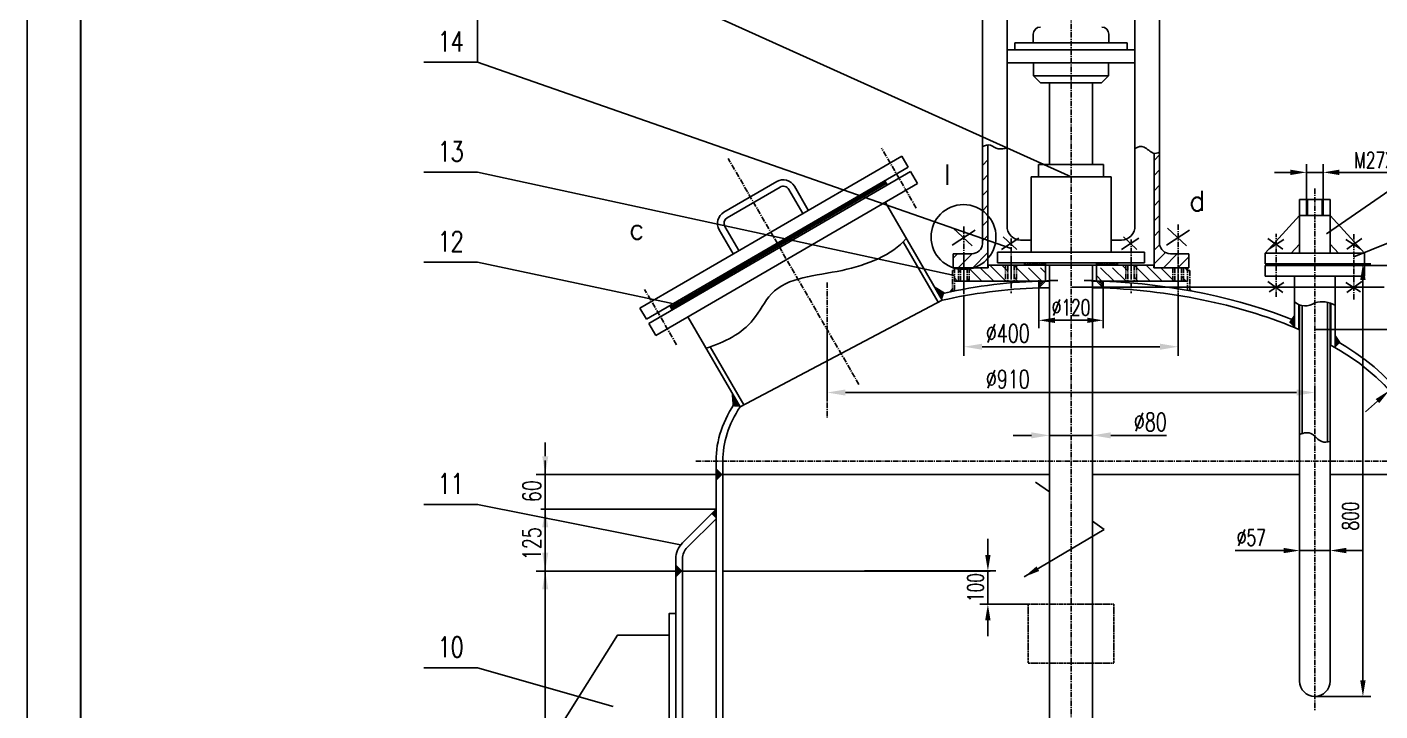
# Model space of a CAD drawing. Extents: x 10804 to 21355, y 4530 to 12940.
# Drawn here: x 10804 to 13328, y 10107 to 11384 of the extents above; entities that cross this region are included whole.
import ezdxf
from ezdxf.enums import TextEntityAlignment as Align

# ---------------------------------------------------------------- set-up
doc = ezdxf.new("R2010")
doc.units = 0
doc.header["$LTSCALE"] = 8
for name, pattern in [('ACAD_ISO02W100', [15, 12, -3]), ('ACAD_ISO10W100', [18, 12, -3, 0, -3]), ('CENTER', [2, 1.25, -0.25, 0.25, -0.25])]:
    doc.linetypes.add(name, pattern=pattern)
for name, color, linetype in [('BZ', 7, 'Continuous'), ('hgjy', 7, 'Continuous'), ('JGHF', 5, 'Continuous'), ('K1', 4, 'Continuous'), ('sb', 1, 'Continuous'), ('sby', 5, 'Continuous'), ('tank', 1, 'Continuous'), ('tankx', 2, 'ACAD_ISO10W100'), ('tanky', 7, 'Continuous'), ('ZXX', 2, 'CENTER'), ('zz', 1, 'Continuous')]:
    doc.layers.add(name, color=color, linetype=linetype)
doc.styles.add('hzfs', font='simplex.shx', dxfattribs={"width": 0.7, "bigfont": 'hzfs.shx'})
doc.styles.get("Standard").update_dxf_attribs({"font": 'txt', "width": 0.7, "bigfont": 'hztxt.shx'})
doc.dimstyles.get("Standard").update_dxf_attribs({"dimtxt": 0.18, "dimasz": 0.18, "dimexe": 0.18, "dimexo": 0.0625, "dimgap": 0.09, "dimtad": 0, "dimtih": 1, "dimtoh": 1, "dimdec": 4, "dimzin": 0, "dimdsep": 46, "dimtxsty": 'Standard', "dimcen": 0.09, "dimadec": 0, "dimazin": 0, "dimtfac": 1, "dimtdec": 4, "dimtofl": 0, "dimtmove": 0, "dimatfit": 3, "dimfxl": 1, "dimtolj": 1, "dimtzin": 0, "dimarcsym": 0})
pattern_1 = [(135, (10857.129, 4466.069), (-11.22532, -11.22532), [])]
pattern_2 = [(45, (4070.079, 13719.8657), (-2.245064, 2.245064), []), (135, (4070.079, 13719.8657), (-2.245064, -2.245064), [])]

# ---------------------------------------------------------------- blocks, each defined once
blk = doc.blocks.new('*D231')
at = {"color": 0, "lineweight": -2}
for p, q in [((12752.5, 12290.1), (14113.1, 12290.1)), ((14098.1, 9081.4), (14098.1, 12260.1)), ((12520, 9051.4), (14113.1, 9051.4))]:
    blk.add_line(p, q, dxfattribs=at)
at = {"color": 0}
for points in [[(14093.1, 12260.1), (14103.1, 12260.1), (14098.1, 12290.1)], [(14093.1, 9081.4), (14103.1, 9081.4), (14098.1, 9051.4)]]:
    blk.add_solid(points, dxfattribs=at)
at = {"layer": 'Defpoints', "color": 0}
for p in [(12751.9, 12290.1), (14098.1, 12290.1), (12519.4, 9051.4)]:
    blk.add_point(p, dxfattribs=at)
at = {"color": 0, "insert": (14075.1, 10670.7), "char_height": 30, "attachment_point": 5, "rotation": 90}
blk.add_mtext('\\A1;~3240', dxfattribs=at)
blk = doc.blocks.new('*D235')
at = {"color": 0, "lineweight": -2}
for p, q in [((13287.6, 10942.3), (13311.6, 10942.3)), ((13296.6, 10912.3), (13296.6, 10164.4)), ((13207.5, 10134.4), (13311.6, 10134.4))]:
    blk.add_line(p, q, dxfattribs=at)
at = {"color": 0}
for points in [[(13291.6, 10912.3), (13301.6, 10912.3), (13296.6, 10942.3)], [(13291.6, 10164.4), (13301.6, 10164.4), (13296.6, 10134.4)]]:
    blk.add_solid(points, dxfattribs=at)
at = {"layer": 'Defpoints', "color": 0}
for p in [(13287, 10942.3), (13206.9, 10134.4), (13296.6, 10134.4)]:
    blk.add_point(p, dxfattribs=at)
at = {"color": 0, "insert": (13273.6, 10471.2), "char_height": 30, "attachment_point": 5, "rotation": 90}
blk.add_mtext('\\A1;800', dxfattribs=at)
blk = doc.blocks.new('*D239')
at = {"color": 0, "lineweight": -2}
for p, q in [((13148.4, 10406.8), (13058.4, 10406.8)), ((13178.4, 10411.4), (13178.4, 10391.8)), ((13235.4, 10406.8), (13178.4, 10406.8)), ((13235.4, 10418), (13235.4, 10391.8)), ((13265.4, 10406.8), (13295.4, 10406.8))]:
    blk.add_line(p, q, dxfattribs=at)
at = {"color": 0}
for points in [[(13148.4, 10411.8), (13148.4, 10401.8), (13178.4, 10406.8)], [(13265.4, 10411.8), (13265.4, 10401.8), (13235.4, 10406.8)]]:
    blk.add_solid(points, dxfattribs=at)
at = {"layer": 'Defpoints', "color": 0}
for p in [(13178.4, 10412.1), (13178.4, 10406.8), (13235.4, 10418.6)]:
    blk.add_point(p, dxfattribs=at)
at = {"color": 0, "insert": (13088.4, 10430.8), "char_height": 30, "attachment_point": 5}
blk.add_mtext('\\A1;%%c57', dxfattribs=at)
blk = doc.blocks.new('*D248')
at = {"color": 0, "lineweight": -2}
for p, q in [((12596.7, 10398.6), (12596.7, 10428.6)), ((12366.4, 10368.6), (12611.7, 10368.6)), ((12596.7, 10368.6), (12596.7, 10306.6)), ((12671.3, 10306.6), (12581.7, 10306.6)), ((12596.7, 10276.6), (12596.7, 10246.6))]:
    blk.add_line(p, q, dxfattribs=at)
at = {"color": 0}
for points in [[(12591.7, 10398.6), (12601.7, 10398.6), (12596.7, 10368.6)], [(12591.7, 10276.6), (12601.7, 10276.6), (12596.7, 10306.6)]]:
    blk.add_solid(points, dxfattribs=at)
at = {"layer": 'Defpoints', "color": 0}
for p in [(12365.7, 10368.6), (12596.7, 10306.6), (12671.9, 10306.6)]:
    blk.add_point(p, dxfattribs=at)
at = {"color": 0, "insert": (12573.7, 10337.6), "char_height": 30, "attachment_point": 5, "rotation": 90}
blk.add_mtext('\\A1;100', dxfattribs=at)
blk = doc.blocks.new('*D251')
at = {"color": 0, "lineweight": -2}
for p, q in [((12791.9, 10633.3), (12791.9, 10604.9)), ((12677.9, 10621.9), (12643.9, 10621.9)), ((12711.9, 10625.3), (12711.9, 10604.9)), ((12711.9, 10621.9), (12791.9, 10621.9)), ((12825.9, 10621.9), (12930.1, 10621.9))]:
    blk.add_line(p, q, dxfattribs=at)
at = {"color": 0}
for points in [[(12677.9, 10627.6), (12677.9, 10616.3), (12711.9, 10621.9)], [(12825.9, 10627.6), (12825.9, 10616.3), (12791.9, 10621.9)]]:
    blk.add_solid(points, dxfattribs=at)
at = {"layer": 'Defpoints', "color": 0}
for p in [(12791.9, 10634), (12711.9, 10626), (12791.9, 10621.9)]:
    blk.add_point(p, dxfattribs=at)
at = {"color": 0, "insert": (12899.8, 10646.9), "char_height": 34, "attachment_point": 5}
blk.add_mtext('\\A1;%%C80', dxfattribs=at)
blk = doc.blocks.new('*D253')
at = {"color": 0, "lineweight": -2}
for p, q in [((13300, 10939.3), (13406.9, 10939.3)), ((13391.9, 10909.3), (13391.9, 10849.7)), ((13207.5, 10819.7), (13406.9, 10819.7))]:
    blk.add_line(p, q, dxfattribs=at)
at = {"color": 0}
for points in [[(13386.9, 10909.3), (13396.9, 10909.3), (13391.9, 10939.3)], [(13386.9, 10849.7), (13396.9, 10849.7), (13391.9, 10819.7)]]:
    blk.add_solid(points, dxfattribs=at)
at = {"layer": 'Defpoints', "color": 0}
for p in [(13299.4, 10939.3), (13206.9, 10819.7), (13391.9, 10819.7)]:
    blk.add_point(p, dxfattribs=at)
at = {"color": 0, "insert": (13368.9, 10879.5), "char_height": 30, "attachment_point": 5, "rotation": 90}
blk.add_mtext('\\A1;120', dxfattribs=at)
blk = doc.blocks.new('*D254')
at = {"color": 0, "lineweight": -2}
for p, q in [((13377.3, 10733.8), (13427.2, 10778.4)), ((13345.6, 10706.3), (13336, 10717)), ((13354.5, 10714.2), (13344.9, 10725)), ((13346, 10705.8), (13354.9, 10713.8)), ((13323.6, 10685.9), (13301.2, 10665.9))]:
    blk.add_line(p, q, dxfattribs=at)
at = {"color": 0}
for points in [[(13373.9, 10737.5), (13380.6, 10730), (13354.9, 10713.8)], [(13320.3, 10689.6), (13327, 10682.1), (13346, 10705.8)]]:
    blk.add_solid(points, dxfattribs=at)
at = {"layer": 'Defpoints', "color": 0}
for p in [(13346, 10705.8), (13354.9, 10713.8), (13354.9, 10713.8)]:
    blk.add_point(p, dxfattribs=at)
at = {"color": 0, "insert": (13398.1, 10783.2), "char_height": 30, "attachment_point": 5, "rotation": 41.7794}
blk.add_mtext('\\A1;12', dxfattribs=at)
blk = doc.blocks.new('*D255')
at = {"color": 0, "lineweight": -2}
for p, q in [((13161.3, 11113.1), (13131.3, 11113.1)), ((13191.3, 11062.9), (13191.3, 11128.1)), ((13191.3, 11113.1), (13222.5, 11113.1)), ((13222.5, 11062.9), (13222.5, 11128.1)), ((13252.5, 11113.1), (13372, 11113.1))]:
    blk.add_line(p, q, dxfattribs=at)
at = {"color": 0}
for points in [[(13161.3, 11118.1), (13161.3, 11108.1), (13191.3, 11113.1)], [(13252.5, 11118.1), (13252.5, 11108.1), (13222.5, 11113.1)]]:
    blk.add_solid(points, dxfattribs=at)
at = {"layer": 'Defpoints', "color": 0}
for p in [(13222.5, 11113.1), (13191.3, 11062.3), (13222.5, 11062.3)]:
    blk.add_point(p, dxfattribs=at)
at = {"color": 0, "insert": (13327.3, 11136.1), "char_height": 30, "attachment_point": 5}
blk.add_mtext('\\A1;M27X2', dxfattribs=at)
blk = doc.blocks.new('*D264')
at = {"color": 0, "lineweight": -2}
for p, q in [((12691.7, 10896.9), (12691.7, 10821.8)), ((12812.1, 10896.9), (12812.1, 10821.8)), ((12721.7, 10836.8), (12782.1, 10836.8))]:
    blk.add_line(p, q, dxfattribs=at)
at = {"color": 0}
for points in [[(12721.7, 10841.8), (12721.7, 10831.8), (12691.7, 10836.8)], [(12782.1, 10841.8), (12782.1, 10831.8), (12812.1, 10836.8)]]:
    blk.add_solid(points, dxfattribs=at)
at = {"layer": 'Defpoints', "color": 0}
for p in [(12691.7, 10897.6), (12812.1, 10897.6), (12812.1, 10836.8)]:
    blk.add_point(p, dxfattribs=at)
at = {"color": 0, "insert": (12751.9, 10860.8), "char_height": 30, "attachment_point": 5}
blk.add_mtext('\\A1;%%C120', dxfattribs=at)

msp = doc.modelspace()

# ---------------------------------------------------------------- hatches: boundary and pattern name
h = msp.add_hatch()
h.set_pattern_fill('ANSI31', color=256, scale=5, angle=90, style=0)
h.set_pattern_definition(pattern_1)
h.paths.add_polyline_path([(12534.4044, 10910.06812), (12541.9044, 10910.06812), (12541.9044, 10932.45741, -0.0317187376), (12534.4044, 10934.12157)])
h.paths.add_polyline_path([(12541.9044, 10910.06812), (12545.9044, 10910.06812), (12545.9044, 10931.96826, -0.0166258962), (12541.9044, 10932.45741)])
h.paths.add_polyline_path([(12561.9044, 10910.06812), (12629.9044, 10910.06812), (12629.9044, 10940.06812), (12597.4044, 10940.06812), (12597.4044, 10935.06812), (12571.09096, 10935.06812, -0.0392169568), (12561.9044, 10932.67378)])
h.paths.add_polyline_path([(12557.9044, 10910.06812), (12561.9044, 10910.06812), (12561.9044, 10932.67378, -0.0166737074), (12557.9044, 10932.09693)])
h.paths.add_polyline_path([(12633.9044, 10940.06812), (12629.9044, 10940.06812), (12629.9044, 10910.06812), (12633.9044, 10910.06812)])
h.paths.add_polyline_path([(12645.9044, 10910.06812), (12649.9044, 10910.06812), (12649.9044, 10940.06812), (12645.9044, 10940.06812)])
h = msp.add_hatch()
h.set_pattern_fill('ANSI37', color=256, style=0)
h.set_pattern_definition(pattern_2)
h.paths.add_polyline_path([(12704.4044, 10940.06812), (12704.4044, 10944.06812), (12665.34962, 10944.06812), (12665.34962, 10940.06812)])
h = msp.add_hatch()
h.set_pattern_fill('ANSI37', color=256, style=0)
h.set_pattern_definition(pattern_2)
h.paths.add_polyline_path([(12838.45918, 10940.06812), (12838.45918, 10944.06812), (12799.4044, 10944.06812), (12799.4044, 10940.06812)])
h = msp.add_hatch()
h.set_pattern_fill('ANSI31', color=256, scale=5, angle=90, style=0)
h.set_pattern_definition(pattern_1)
h.paths.add_polyline_path([(12969.4044, 10910.06812), (12961.9044, 10910.06812), (12961.9044, 10932.45741, 0.0317187376), (12969.4044, 10934.12157)])
h.paths.add_polyline_path([(12961.9044, 10910.06812), (12957.9044, 10910.06812), (12957.9044, 10931.96826, 0.0166258962), (12961.9044, 10932.45741)])
h.paths.add_polyline_path([(12941.9044, 10910.06812), (12873.9044, 10910.06812), (12873.9044, 10940.06812), (12906.4044, 10940.06812), (12906.4044, 10935.06812), (12932.71783, 10935.06812, 0.0392169568), (12941.9044, 10932.67378)])
h.paths.add_polyline_path([(12945.9044, 10910.06812), (12941.9044, 10910.06812), (12941.9044, 10932.67378, 0.0166737074), (12945.9044, 10932.09693)])
h.paths.add_polyline_path([(12869.9044, 10940.06812), (12873.9044, 10940.06812), (12873.9044, 10910.06812), (12869.9044, 10910.06812)])
h.paths.add_polyline_path([(12857.9044, 10910.06812), (12853.9044, 10910.06812), (12853.9044, 10940.06812), (12857.9044, 10940.06812)])
h = msp.add_hatch()
h.set_pattern_fill('ANSI37', color=256, style=0)
h.set_pattern_definition([(45, (9202.374, 4282.831), (-2.245064, 2.245064), []), (135, (9202.374, 4282.831), (-2.245064, -2.245064), [])])
edge = h.paths.add_edge_path()
edge.add_line((12691.7272, 10910.07293), (12691.7272, 10897.57232))
edge.add_line((12691.7272, 10897.57232), (12704.8588, 10910.61608))
edge.add_ellipse((12751.9044, 10573.96812), major_axis=(-662.5, 0), ratio=0.5094339623, start_angle=274.07212776, end_angle=275.21156006)
h = msp.add_hatch()
h.set_pattern_fill('ANSI37', color=256, style=0)
h.set_pattern_definition([(135, (16301.435, 4282.831), (2.245064, 2.245064), []), (45, (16301.435, 4282.831), (2.245064, -2.245064), [])])
edge = h.paths.add_edge_path()
edge.add_ellipse((12751.9044, 10573.96812), major_axis=(662.5, 0), ratio=0.5094339623, start_angle=84.78843994, end_angle=85.92787224, ccw=False)
edge.add_line((12812.0816, 10910.07293), (12812.0816, 10897.57232))
edge.add_line((12812.0816, 10897.57232), (12798.94999, 10910.61608))

# ---------------------------------------------------------------- linework, layer by layer
for p, q in [((10803.65667, 12939.78724), (10803.65667, 4529.78724)), ((12531.86698, 11008.91742), (12567.5796, 10975.72744)), ((12931.86698, 11008.91742), (12967.5796, 10975.72744)), ((12530.08135, 10977.15498), (12572.9365, 11005.34858)), ((12622.2254, 10968.75066), (12654.61054, 10990.05623)), ((12625.53861, 10992.5158), (12650.68085, 10969.14954)), ((12846.2254, 10968.75066), (12878.61054, 10990.05623)), ((12849.53861, 10992.5158), (12874.68085, 10969.14954)), ((12930.08135, 10977.15498), (12972.9365, 11005.34858)), ((13119.4223, 10989.51698), (13147.38499, 10969.404)), ((13121.65931, 10970.5214), (13149.06276, 10987.8409)), ((13292.14948, 10970.5214), (13264.74603, 10987.8409)), ((13294.3865, 10989.51698), (13266.42381, 10969.404)), ((12674.96501, 10910.06812), (12645.9044, 10939.12873)), ((12697.41565, 10910.06812), (12672.41565, 10935.06812)), ((12704.4044, 10925.53001), (12694.86629, 10935.06812)), ((12832.11949, 10910.06812), (12807.11949, 10935.06812)), ((12854.57013, 10910.06812), (12829.57013, 10935.06812)), ((12857.9044, 10929.18449), (12847.02077, 10940.06812)), ((12652.51437, 10910.06812), (12645.9044, 10916.67809)), ((12691.7272, 10910.07293), (12691.7272, 10911.46812)), ((12809.66885, 10910.06812), (12799.4044, 10920.33257)), ((13119.4223, 10909.06513), (13147.38499, 10888.95216)), ((13121.65931, 10890.06955), (13149.06276, 10907.38905)), ((13292.14948, 10890.06955), (13264.74603, 10907.38905)), ((13294.3865, 10909.06513), (13266.42381, 10888.95216)), ((12685.6624, 10534.7161), (12711.9044, 10516.6285)), ((12791.9044, 10461.48756), (12813.86156, 10446.35333)), ((12813.86156, 10446.35333), (12664.24115, 10357.48438))]:
    msp.add_line(p, q)
at = {"color": 1, "linetype": 'Continuous'}
for p, q in [((12586.52075, 10979.81778), (12586.52075, 11712.06812)), ((12917.28805, 10979.81778), (12917.28805, 11712.06812)), ((12632.73482, 11013.21761), (12632.73482, 11642.46345)), ((12871.07398, 11013.21761), (12871.07398, 11642.46345)), ((12596.91931, 10935.06812), (12596.91931, 11164.27834)), ((12435.83313, 11143.48792), (11947.33878, 10859.58717)), ((12447.84974, 11122.71286), (12435.83313, 11143.48792)), ((12906.88948, 10935.06812), (12906.88948, 11148.75422)), ((12447.84974, 11122.71286), (11959.3554, 10838.8121)), ((12452.35597, 11114.92221), (11963.86163, 10831.02145)), ((12465.37398, 11092.41588), (12452.35597, 11114.92221)), ((12691.30937, 11127.7336), (12812.49943, 11127.7336)), ((12465.37398, 11092.41588), (11976.87963, 10808.51513)), ((12405.65061, 11094.71792), (12004.55868, 10861.61327)), ((12407.15269, 11092.12104), (12006.06076, 10859.01639)), ((12202.77221, 11095.94166), (12104.20875, 11038.65903)), ((12208.80194, 11085.56658), (12110.23848, 11028.28395)), ((12261.61789, 11042.23836), (12235.6067, 11087.2081)), ((12408.65477, 11089.52415), (12404.14854, 11097.3148)), ((12677.2895, 11104.7336), (12826.51929, 11104.7336)), ((12251.24279, 11036.20861), (12225.21919, 11081.1998)), ((12511.23588, 10874.14358), (12405.6495, 11056.68781)), ((12131.92912, 10966.86648), (12105.88071, 11011.90058)), ((12121.55402, 10960.83673), (12095.4932, 11005.89228)), ((12504.15554, 10870.40661), (12438.70377, 10983.56364)), ((12614.9044, 10964.06812), (12888.9044, 10964.06812)), ((11959.3554, 10838.8121), (11947.33878, 10859.58717)), ((12007.56284, 10856.41951), (12003.05661, 10864.21016)), ((12134.20764, 10675.14954), (12511.23588, 10874.14358)), ((12134.20764, 10675.14954), (12036.89286, 10843.39332)), ((11976.87963, 10808.51513), (11963.86163, 10831.02145)), ((12141.28798, 10678.88652), (12078.6567, 10787.16734))]:
    msp.add_line(p, q, dxfattribs=at)
at = {"color": 1}
for p, q in [((12681.48175, 11354.9475), (12681.48175, 11371.29053)), ((12822.32705, 11354.9475), (12822.32705, 11371.29053)), ((12632.73482, 11341.7475), (12871.07398, 11341.7475)), ((12646.90345, 11354.9475), (12856.90535, 11354.9475)), ((12646.90345, 11354.9475), (12646.90345, 11341.7475)), ((12856.90535, 11354.9475), (12856.90535, 11341.7475)), ((12632.73482, 11317.7475), (12871.07398, 11317.7475)), ((12681.90379, 11317.7475), (12681.90379, 11293.58137)), ((12821.90501, 11317.7475), (12821.90501, 11293.58137)), ((12681.90379, 11293.58137), (12821.90501, 11293.58137)), ((12681.90379, 11293.58137), (12695.10379, 11280.38137)), ((12821.90501, 11293.58137), (12808.70501, 11280.38137)), ((12695.10379, 11280.38137), (12808.70501, 11280.38137)), ((12657.69148, 10986.74615), (12677.2895, 10986.74615)), ((12826.51929, 10986.74615), (12846.11732, 10986.74615)), ((12531.9044, 10961.06812), (12566.55987, 10961.06812)), ((12971.9044, 10961.06812), (12937.24893, 10961.06812)), ((12531.9044, 10935.06812), (12597.4044, 10935.06812)), ((12597.4044, 10935.06812), (12534.4044, 10935.06812)), ((12751.9044, 10940.06812), (12597.4044, 10940.06812)), ((12614.9044, 10944.06812), (12888.9044, 10944.06812)), ((12665.34962, 10944.06812), (12665.34962, 10940.06812)), ((12751.9044, 10940.06812), (12906.4044, 10940.06812)), ((12838.45918, 10944.06812), (12838.45918, 10940.06812)), ((12906.4044, 10935.06812), (12971.9044, 10935.06812)), ((12906.4044, 10935.06812), (12969.4044, 10935.06812)), ((12530.4044, 10929.7663), (12534.4044, 10929.7663)), ((12711.9044, 10910.06812), (12534.4044, 10910.06812)), ((12691.7272, 10897.57232), (12704.8588, 10910.61608)), ((12691.7272, 10910.07293), (12691.7272, 10897.57232)), ((12791.9044, 10910.06812), (12969.4044, 10910.06812)), ((12812.0816, 10897.57232), (12798.94999, 10910.61608)), ((12812.0816, 10910.07293), (12812.0816, 10897.57232)), ((12973.4044, 10929.7663), (12969.4044, 10929.7663)), ((12691.7272, 10897.57232), (12711.9044, 10897.57232)), ((12791.9044, 10897.57232), (12812.0816, 10897.57232)), ((12014.4044, 10368.55001), (12089.4044, 10368.55001))]:
    msp.add_line(p, q, dxfattribs=at)
at = {"color": 7, "linetype": 'CENTER'}
for p, q in [((12356.13262, 10716.88382), (12112.13606, 11138.72009)), ((12463.0591, 11046.48701), (12398.50137, 11158.0984)), ((12541.9044, 10935.06812), (12541.9044, 10910.06812)), ((12551.9044, 10956.25584), (12551.9044, 10888.57523)), ((12561.9044, 10935.06812), (12561.9044, 10910.06812)), ((12629.9044, 10940.06812), (12629.9044, 10910.06812)), ((12639.9044, 10954.85584), (12639.9044, 10887.17523)), ((12649.9044, 10940.06812), (12649.9044, 10910.06812)), ((12853.9044, 10940.06812), (12853.9044, 10910.06812)), ((12863.9044, 10954.85584), (12863.9044, 10887.17523)), ((12873.9044, 10940.06812), (12873.9044, 10910.06812)), ((12941.9044, 10935.06812), (12941.9044, 10910.06812)), ((12951.9044, 10956.25584), (12951.9044, 10888.57523)), ((12961.9044, 10935.06812), (12961.9044, 10910.06812)), ((12015.76677, 10791.21563), (11956.04152, 10894.4723))]:
    msp.add_line(p, q, dxfattribs=at)
at = {"color": 0}
for p, q in [((12586.52075, 11126.15178), (12596.91931, 11136.55034)), ((12906.88948, 11135.39353), (12917.28805, 11145.7921)), ((12906.88948, 11107.10926), (12917.28805, 11117.50782)), ((12586.52075, 11097.8675), (12596.91931, 11108.26607)), ((12906.88948, 11078.82499), (12917.28805, 11089.22355)), ((12586.52075, 11069.58323), (12596.91931, 11079.9818)), ((12906.88948, 11050.54072), (12917.28805, 11060.93928)), ((12586.52075, 11041.29896), (12596.91931, 11051.69753)), ((12586.52075, 11013.01469), (12596.91931, 11023.41326)), ((12906.88948, 11022.25644), (12917.28805, 11032.65501)), ((12586.84391, 10985.05358), (12596.91931, 10995.12898)), ((12906.88948, 10993.97217), (12917.28805, 11004.37074)), ((12531.9044, 10952.75611), (12540.24104, 10961.09275)), ((12541.52752, 10935.06812), (12567.55215, 10961.09275)), ((12568.83864, 10935.06812), (12596.91931, 10963.1488)), ((12906.4902, 10941.84022), (12927.99024, 10963.34027)), ((12906.88948, 10967.63556), (12917.45543, 10978.20151)), ((12924.20394, 10935.06812), (12950.20394, 10961.06812)), ((12951.51505, 10935.06812), (12971.9044, 10955.45747))]:
    msp.add_line(p, q, dxfattribs=at)
at = {"color": 1, "linetype": 'CENTER'}
for p, q in [((12534.4044, 10935.06812), (12534.4044, 10891.62525)), ((12545.9044, 10935.06812), (12545.9044, 10910.06812)), ((12557.9044, 10935.06812), (12557.9044, 10910.06812)), ((12597.4044, 10940.06812), (12597.4044, 10935.06812)), ((12633.9044, 10940.06812), (12633.9044, 10910.06812)), ((12645.9044, 10940.06812), (12645.9044, 10910.06812)), ((12711.9044, 10936.46812), (12711.9044, 10911.46812)), ((12791.9044, 10936.46812), (12791.9044, 10911.46812)), ((12857.9044, 10940.06812), (12857.9044, 10910.06812)), ((12869.9044, 10940.06812), (12869.9044, 10910.06812)), ((12906.4044, 10940.06812), (12906.4044, 10935.06812)), ((12945.9044, 10935.06812), (12945.9044, 10910.06812)), ((12957.9044, 10935.06812), (12957.9044, 10910.06812)), ((12969.4044, 10935.06812), (12969.4044, 10892.76146)), ((12530.4044, 10929.7663), (12530.4044, 10890.80052)), ((12973.4044, 10929.7663), (12973.4044, 10892.04589))]:
    msp.add_line(p, q, dxfattribs=at)
at = {"color": 0, "linetype": 'ByBlock'}
for p, q in [((12551.9044, 10882.57604), (12551.9044, 10770.45689)), ((12753.85894, 10898.7503), (13336.20552, 10898.7503)), ((12951.9044, 10882.57604), (12951.9044, 10770.45689)), ((12296.9044, 10818.65621), (12296.9044, 10684.93378)), ((12585.9044, 10787.45689), (12917.9044, 10787.45689)), ((13206.9044, 10710.81134), (13206.9044, 10684.93378)), ((12330.9044, 10701.93378), (13172.9044, 10701.93378)), ((11770.67135, 10582.96812), (11770.67135, 10608.31194)), ((11770.67135, 9515.46812), (11770.67135, 10575.12929)), ((12101.2794, 10548.96812), (11753.67135, 10548.96812)), ((11770.67135, 10533.96812), (11770.67135, 10475.12929)), ((12088.7794, 10483.96812), (11762.51019, 10483.96812)), ((12026.9044, 10368.55001), (11753.67135, 10368.55001)), ((12101.9044, 10368.55001), (12600.72243, 10368.55001))]:
    msp.add_line(p, q, dxfattribs=at)
msp.add_circle((12551.25771, 10992.34334), 60.61195)
at = {"color": 1}
for centre, radius, start, end in [((12694.68175, 11371.29053), 13.2, 90, 180), ((12809.12705, 11371.29053), 13.2, 0, 90), ((12657.69148, 11011.74615), 25, 176.62570852, 270), ((12846.11732, 11011.74615), 25, 270, 3.37429148), ((12566.55987, 10981.06812), 20, 270, 356.41570422), ((12937.24893, 10981.06812), 20, 183.58429578, 270)]:
    msp.add_arc(centre, radius, start, end, dxfattribs=at)
at = {"color": 1, "linetype": 'Continuous'}
for centre, radius, start, end in [((12214.83168, 11075.1915), 24, 30.045746, 120.16408816), ((12214.83168, 11075.1915), 12, 30.045746, 120.16408816), ((12116.26822, 11017.90887), 24, 120.16408816, 210.045746), ((12116.26822, 11017.90887), 12, 120.16408816, 210.045746)]:
    msp.add_arc(centre, radius, start, end, dxfattribs=at)
for points, knots in [([(12586.52075, 11161.33601), (12591.76279, 11163.77427), (12601.92426, 11166.4751), (12615.2937, 11154.25917), (12627.22856, 11157.7147), (12632.73482, 11158.78895)], [10.1958407306, 10.1958407306, 10.1958407306, 10.1958407306, 26.3877121971, 42.2807234868, 57.8414191026, 57.8414191026, 57.8414191026, 57.8414191026]), ([(12871.07398, 11157.36096), (12876.91233, 11161.19482), (12888.46635, 11164.32617), (12903.31493, 11146.39451), (12913.23733, 11148.94323), (12917.28805, 11150.92689)], [24.3523393076, 24.3523393076, 24.3523393076, 24.3523393076, 44.7447527197, 65.0824575419, 78.5383384368, 78.5383384368, 78.5383384368, 78.5383384368]), ([(13178.4044, 10623.30347), (13186.92574, 10627.08706), (13201.87101, 10629.43256), (13216.18841, 10608.06684), (13229.76607, 10608.9655), (13235.4044, 10610.40576)], [23.5197948234, 23.5197948234, 23.5197948234, 23.5197948234, 49.6459280417, 72.4254076227, 87.3437085277, 87.3437085277, 87.3437085277, 87.3437085277])]:
    msp.add_open_spline(points, degree=3, knots=knots)
at = {"color": 7, "linetype": 'Continuous'}
msp.add_open_spline([(12070.95847, 10784.4986), (12105.44174, 10796.10933), (12155.03504, 10819.49576), (12201.49036, 10917.82865), (12320.98717, 10920.12103), (12417.89029, 10958.35991), (12444.3541, 10989.77291)], degree=3, knots=[39.7116618349, 39.7116618349, 39.7116618349, 39.7116618349, 144.0468995645, 202.8488991651, 342.0399793067, 469.738756422, 469.738756422, 469.738756422, 469.738756422], dxfattribs=at)
at = {"color": 7}
for points in [[(12534.4044, 10929.7663), (12530.4044, 10929.7663), (12534.4044, 10932.95988)], [(12969.4044, 10929.7663), (12973.4044, 10929.7663), (12969.4044, 10932.95988)], [(12530.4044, 10897.22382), (12530.4044, 10892.04589), (12525.06494, 10890.91293)], [(12973.4044, 10897.22382), (12973.4044, 10892.04589), (12978.74386, 10890.91293)]]:
    msp.add_solid(points, dxfattribs=at)
at = {"color": 0, "linetype": 'ByBlock'}
for points in [[(12585.9044, 10793.12355), (12585.9044, 10781.79022), (12551.9044, 10787.45689)], [(12917.9044, 10793.12355), (12917.9044, 10781.79022), (12951.9044, 10787.45689)], [(12330.9044, 10707.60045), (12330.9044, 10696.26711), (12296.9044, 10701.93378)], [(13172.9044, 10707.60045), (13172.9044, 10696.26711), (13206.9044, 10701.93378)], [(11765.00469, 10582.96812), (11776.33802, 10582.96812), (11770.67135, 10548.96812)], [(11765.00469, 10449.96812), (11776.33802, 10449.96812), (11770.67135, 10483.96812)], [(11765.00469, 10402.55001), (11776.33802, 10402.55001), (11770.67135, 10368.55001)], [(12687.44678, 10377.14396), (12692.5685, 10368.55513), (12664.24115, 10357.48438)], [(11765.00469, 10334.55001), (11776.33802, 10334.55001), (11770.67135, 10368.55001)]]:
    msp.add_solid(points, dxfattribs=at)
at = {"layer": 'BZ'}
for points in [[(12751.9044, 11104.7336), (11644.29631, 11605.05838), (11544.29631, 11605.05838)], [(13228.76081, 10998.38796), (14116.16667, 11611.30772), (14216.16667, 11611.30772)], [(11644.29631, 11318.88984), (11644.29631, 11398.88984), (11544.29631, 11398.88984)], [(12639.9044, 10971.10562), (11644.29631, 11318.88984), (11544.29631, 11318.88984)], [(13279.4044, 10955.42045), (14116.16667, 11293.66563), (14216.16667, 11293.66563)], [(12534.4044, 10920.65496), (11644.29631, 11113.43306), (11544.29631, 11113.43306)], [(12022.34134, 10865.0084), (11644.29631, 10945.31589), (11544.29631, 10945.31589)], [(12023.28539, 10417.36428), (11644.29631, 10492.98851), (11544.29631, 10492.98851)], [(11897.48816, 10115.49668), (11644.29631, 10187.94153), (11544.29631, 10187.94153)]]:
    msp.add_lwpolyline(points, dxfattribs=at)
at = {"layer": 'Defpoints', "color": 0, "linetype": 'ByBlock'}
for p in [(12597.4044, 10940.06812), (12906.4044, 10940.06812), (12530.4044, 10929.7663), (12530.4044, 10915.97718), (12534.4044, 10920.90712), (12711.9044, 10925.59375), (12791.9044, 10925.59375), (12969.4044, 10923.37209), (12530.4044, 10892.04589), (12551.9044, 10881.80104), (12753.23394, 10896.7503), (12951.9044, 10881.80104), (12296.9044, 10819.28121), (12951.9044, 10787.45689), (13206.9044, 10711.43634), (13206.9044, 10701.93378), (12101.9044, 10548.96812), (11779.51019, 10483.96812), (12080.56556, 10475.12929), (11770.67135, 10358.28308), (12026.9044, 10368.55001), (12671.9044, 10306.6493)]:
    msp.add_point(p, dxfattribs=at)
at = {"layer": 'hgjy', "color": 4}
for centre, radius, start, end in [((13189.21587, 10895.19925), 31.3788, 229.66170928, 304.31271571), ((13220.97088, 10825.37038), 46.10885, 58.73040653, 107.7624454)]:
    msp.add_arc(centre, radius, start, end, dxfattribs=at)
at = {"layer": 'JGHF'}
for points in [[(12511.0374, 10874.48672), (12494.17681, 10902.43598), (12516.08936, 10889.04687)], [(13168.9044, 10823.27265), (13168.9044, 10848.27265), (13158.9044, 10833.27265)], [(13244.9044, 10785.77641), (13244.9044, 10810.77641), (13254.9044, 10795.77641)], [(12134.20764, 10675.14954), (12118.23396, 10702.00851), (12120.15294, 10676.0192)]]:
    msp.add_solid(points, dxfattribs=at)
at = {"layer": 'K1', "const_width": 4}
msp.add_lwpolyline([(10903.65667, 4629.78724), (10903.65667, 12689.78724), (16643.65667, 12689.78724), (16643.65667, 4629.78724)], close=True, dxfattribs=at)
at = {"layer": 'sb'}
for p, q in [((12089.4044, 10483.96812), (12026.85236, 10421.41608)), ((12089.4044, 10466.29312), (12035.69119, 10412.57992)), ((12014.4044, 9490.46812), (12014.4044, 10391.36405)), ((12026.9044, 9490.46812), (12026.9044, 10391.36671))]:
    msp.add_line(p, q, dxfattribs=at)
for centre, radius in [((12056.9044, 10391.36405), 42.5), ((12056.9044, 10391.36671), 30)]:
    msp.add_arc(centre, radius, 135, 180, dxfattribs=at)
at = {"layer": 'sby'}
msp.add_solid([(12089.4044, 10466.29312), (12089.4044, 10483.96812), (12080.56556, 10475.12929)], dxfattribs=at)
at = {"layer": 'tank'}
for p, q in [((13178.4044, 11062.2812), (13178.4044, 10962.2812)), ((13178.4044, 11062.2812), (13235.4044, 11062.2812)), ((13193.4044, 11062.2812), (13193.4044, 11032.2812)), ((13220.4044, 11062.2812), (13220.4044, 11032.2812)), ((13235.4044, 11062.2812), (13235.4044, 10962.2812)), ((13178.4044, 11032.2812), (13114.4044, 10962.2812)), ((13178.4044, 11032.2812), (13235.4044, 11032.2812)), ((13235.4044, 11032.2812), (13299.4044, 10962.2812)), ((13114.4044, 10942.2812), (13114.4044, 10962.2812)), ((13114.4044, 10962.2812), (13299.4044, 10962.2812)), ((13178.4044, 10978.7756), (13162.79771, 10962.2812)), ((13235.4044, 10978.7756), (13251.01109, 10962.2812)), ((13299.4044, 10962.2812), (13299.4044, 10942.2812)), ((13114.4044, 10942.2812), (13299.4044, 10942.2812)), ((13114.4044, 10919.2812), (13114.4044, 10939.2812)), ((13114.4044, 10939.2812), (13299.4044, 10939.2812)), ((13299.4044, 10939.2812), (13299.4044, 10919.2812)), ((13299.4044, 10919.2812), (13114.4044, 10919.2812)), ((13168.9044, 10919.2812), (13168.9044, 10823.27265)), ((13244.9044, 10919.2812), (13244.9044, 10785.77641)), ((13176.9044, 10866.33653), (13176.9044, 10819.87207)), ((13236.9044, 10868.63872), (13236.9044, 10790.34453)), ((12089.4044, 10573.96812), (12089.4044, 9527.96812)), ((12101.9044, 10573.96812), (12101.9044, 9527.96812)), ((12089.4044, 10548.96812), (12711.9044, 10548.96812)), ((12791.9044, 10548.96812), (13178.4044, 10548.96812)), ((13235.4044, 10548.96812), (13414.4044, 10548.96812))]:
    msp.add_line(p, q, dxfattribs=at)
at = {"layer": 'tank', "color": 7}
for p, q in [((13191.2651, 11062.2812), (13191.2651, 11032.2812)), ((13222.5437, 11062.2812), (13222.5437, 11032.2812))]:
    msp.add_line(p, q, dxfattribs=at)
at = {"layer": 'tank', "color": 7, "linetype": 'ACAD_ISO02W100', "ltscale": 0.04}
msp.add_line((12671.9044, 10306.6493), (12831.9044, 10306.6493), dxfattribs=at)
at = {"layer": 'tank'}
for major_axis, ratio, start_param, end_param in [((-590.4701, 19.19677), 0.5694397901, -1.4502116351, -1.1203606787), ((-662.5, 0), 0.5094339623, 4.0315644246, 4.6214300981), ((-585.25776, 16.46531), 0.5534837566, -1.4522349728, -1.1314910218), ((-650, 0), 0.5, 3.9966783462, 4.6196759075), ((-650, 0), 0.5, 3.1415926536, 3.8735822097), ((-662.5, 0), 0.5094339623, 3.1415926536, 3.8731260616), ((-662.5, 0), 0.5094339623, 5.9424415675, 6.2831853072), ((-650, 0), 0.5, 5.9665957378, 6.2831853072)]:
    msp.add_ellipse((12751.9044, 10573.96812), major_axis=major_axis, ratio=ratio, start_param=start_param, end_param=end_param, dxfattribs=at)
at = {"layer": 'tankx', "color": 7, "linetype": 'CENTER'}
msp.add_line((12051.9044, 10573.96812), (13451.9044, 10573.96812), dxfattribs=at)
at = {"layer": 'tanky'}
for points in [[(12101.9044, 10548.96812), (12089.4044, 10561.46812), (12089.4044, 10536.46812)], [(12026.9044, 10368.55001), (12014.4044, 10381.05001), (12014.4044, 10356.05001)]]:
    msp.add_solid(points, dxfattribs=at)
at = {"layer": 'ZXX'}
for p, q in [((12751.9044, 12350.67661), (12751.9044, 9040.14267)), ((13206.9044, 11082.99919), (13206.9044, 10108.23126)), ((12551.9044, 11012.28244), (12551.9044, 10800.26736)), ((12951.9044, 11015.54978), (12951.9044, 10793.00867)), ((12639.9044, 10989.60868), (12639.9044, 10921.06977)), ((12863.9044, 10987.41545), (12863.9044, 10921.06977)), ((13134.4044, 10880.62106), (13134.4044, 10998.52182)), ((13279.4044, 10875.54352), (13279.4044, 10997.7002)), ((12296.9044, 10907.16353), (12296.9044, 10654.80372))]:
    msp.add_line(p, q, dxfattribs=at)
at = {"layer": 'ZXX', "color": 1, "linetype": 'Continuous'}
for p, q in [((12711.9044, 11280.38137), (12711.9044, 11127.7336)), ((12791.9044, 11280.38137), (12791.9044, 11127.7336)), ((12691.30937, 11127.7336), (12691.30937, 11104.7336)), ((12812.49943, 11127.7336), (12812.49943, 11104.7336)), ((12677.2895, 11104.7336), (12677.2895, 10964.06812)), ((12826.51929, 11104.7336), (12826.51929, 10964.06812)), ((13178.4044, 10985.74181), (13178.4044, 10962.2812)), ((13235.4044, 10989.16193), (13235.4044, 10962.2812)), ((12531.9044, 10961.06812), (12531.9044, 10935.06812)), ((12614.9044, 10964.06812), (12614.9044, 10944.06812)), ((12888.9044, 10964.06812), (12888.9044, 10944.06812)), ((12971.9044, 10961.06812), (12971.9044, 10935.06812)), ((12704.4044, 10944.06812), (12704.4044, 10910.06812)), ((12711.9044, 10940.06812), (12711.9044, 9745.11985)), ((12791.9044, 10940.06812), (12791.9044, 9745.11985)), ((12791.9044, 10938.06812), (12791.9044, 10910.06812)), ((12799.4044, 10944.06812), (12799.4044, 10910.06812)), ((13178.4044, 10865.74181), (13178.4044, 10162.86208)), ((13183.4044, 10864.3633), (13183.4044, 10625.23346)), ((13230.4044, 10870.50391), (13230.4044, 10609.42877)), ((13235.4044, 10869.16193), (13235.4044, 10162.86208))]:
    msp.add_line(p, q, dxfattribs=at)
at = {"layer": 'ZXX', "color": 7, "linetype": 'ACAD_ISO02W100', "ltscale": 0.04}
for p, q in [((12671.9044, 10306.6493), (12671.9044, 10196.6493)), ((12831.9044, 10306.6493), (12831.9044, 10196.6493)), ((12671.9044, 10196.6493), (12831.9044, 10196.6493))]:
    msp.add_line(p, q, dxfattribs=at)
at = {"layer": 'ZXX', "color": 1, "linetype": 'Continuous'}
msp.add_arc((13206.9044, 10162.86208), 28.5, 180, 360, dxfattribs=at)
at = {"layer": 'zz'}
for points in [[(12014.4044, 10288.96812), (12001.9044, 10288.96812), (12001.9044, 9973.96812), (12014.4044, 9973.96812)], [(12001.9044, 10248.96812), (11905.54926, 10248.96812), (11775.54926, 10041.46812), (11775.54926, 10011.46812), (11775.54926, 9998.96812), (11915.54926, 9998.96812), (11915.54926, 10011.46812), (12001.9044, 10011.46812), (11775.54926, 10011.46812)]]:
    msp.add_lwpolyline(points, dxfattribs=at)

# ---------------------------------------------------------------- texts
at = {"color": 0, "linetype": 'ByBlock', "char_height": 34, "attachment_point": 5}
for s, insert in [('\\A1;∅400', (12633.86338, 10812.45689)), ('\\A1;∅910', (12633.86338, 10726.93378))]:
    msp.add_mtext(s, dxfattribs=dict(at, insert=insert))
at = {"color": 0, "linetype": 'ByBlock', "char_height": 34, "attachment_point": 5, "rotation": 90}
for s, insert in [('60', (11745.67135, 10517.68443)), ('125', (11745.67135, 10419.66276))]:
    msp.add_mtext(s, dxfattribs=dict(at, insert=insert))
at = {"layer": 'BZ', "style": 'hzfs', "width": 0.75}
for s, p in [('14', (11594.29631, 11338.88984)), ('13', (11594.29631, 11133.43306)), ('12', (11594.29631, 10965.31589)), ('11', (11594.29631, 10512.98851)), ('10', (11594.29631, 10207.94153))]:
    msp.add_text(s, height=37.5, dxfattribs=at).set_placement(p, align=Align.CENTER)
at = {"layer": 'hgjy'}
for s, p in [('I', (12520.99607, 11108.77393)), ('d', (12987.38986, 11059.93418)), ('c', (11941.28838, 11007.23706))]:
    msp.add_text(s, height=37.5, dxfattribs=at).set_placement(p, align=Align.MIDDLE)

# ---------------------------------------------------------------- dimensions: what is measured, and where the dimension line sits
for base, p1, p2, text, picture, middle in [((14098.09993, 12290.06812), (12519.4044, 9051.39478), (12751.9044, 12290.06812), '~3240', '*D231', (14075.09993, 10670.73145)), ((12596.65595, 10306.6493), (12365.73649, 10368.55001), (12671.9044, 10306.6493), '100', '*D248', (12573.65595, 10337.59966))]:
    dim = msp.add_linear_dim(base=base, p1=p1, p2=p2, angle=90, text=text, dimstyle='Standard', override={"dimtxt": 30, "dimasz": 30, "dimexe": 15, "dimexo": 0.625, "dimgap": 8, "dimtad": 1, "dimtih": 0, "dimtoh": 0, "dimdec": 0, "dimzin": 8, "dimlunit": 6, "dimcen": 2.5, "dimtdec": 0, "dimtofl": 1})
    dim.commit()
    dim.dimension.update_dxf_attribs({"geometry": picture, "text_midpoint": middle})
for base, p1, p2, text, override, picture, middle in [((13222.5437, 11113.05857), (13191.2651, 11062.2812), (13222.5437, 11062.2812), 'M27X2', {"dimtxt": 30, "dimasz": 30, "dimexe": 15, "dimexo": 0.625, "dimgap": 8, "dimtad": 1, "dimtih": 0, "dimtoh": 0, "dimdec": 0, "dimzin": 8, "dimlunit": 6, "dimcen": 2.5, "dimtdec": 0, "dimtofl": 1}, '*D255', (13327.2937, 11136.05857)), ((13178.4044, 10406.81397), (13235.4044, 10418.63135), (13178.4044, 10412.06614), '%%c57', {"dimtxt": 30, "dimasz": 30, "dimexe": 15, "dimexo": 0.625, "dimgap": 9, "dimtad": 1, "dimtih": 0, "dimtoh": 0, "dimdec": 0, "dimzin": 8, "dimlunit": 6, "dimcen": 2.5, "dimtdec": 0, "dimtofl": 1}, '*D239', (13088.4044, 10430.81397))]:
    dim = msp.add_linear_dim(base=base, p1=p1, p2=p2, text=text, dimstyle='Standard', override=override)
    dim.commit()
    dim.dimension.update_dxf_attribs({"geometry": picture, "text_midpoint": middle})
dim = msp.add_linear_dim(base=(13296.60823, 10134.36208), p1=(13287.00421, 10942.2812), p2=(13206.9044, 10134.36208), angle=90, text='800', dimstyle='Standard', override={"dimtxt": 30, "dimasz": 30, "dimexe": 15, "dimexo": 0.625, "dimgap": 8, "dimtad": 1, "dimtih": 0, "dimtoh": 0, "dimdec": 0, "dimzin": 8, "dimlunit": 6, "dimcen": 2.5, "dimtdec": 0, "dimtofl": 1})
dim.commit()
dim.dimension.update_dxf_attribs({"geometry": '*D235', "text_midpoint": (13296.60823, 10471.2098), "dimtype": 160})
dim = msp.add_linear_dim(base=(13391.91436, 10819.72936), p1=(13299.4044, 10939.2812), p2=(13206.9044, 10819.72936), angle=90, dimstyle='Standard', override={"dimtxt": 30, "dimasz": 30, "dimexe": 15, "dimexo": 0.625, "dimgap": 8, "dimtad": 1, "dimtih": 0, "dimtoh": 0, "dimdec": 0, "dimzin": 8, "dimlunit": 6, "dimcen": 2.5, "dimtdec": 0, "dimtofl": 1})
dim.commit()
dim.dimension.update_dxf_attribs({"geometry": '*D253', "text_midpoint": (13368.91436, 10879.50528)})
for base, p1, p2, text, override, picture, middle in [((12812.0816, 10836.75517), (12691.7272, 10897.57232), (12812.0816, 10897.57232), '%%C120', {"dimtxt": 30, "dimasz": 30, "dimexe": 15, "dimexo": 0.625, "dimgap": 9, "dimtad": 1, "dimtih": 0, "dimtoh": 0, "dimdec": 0, "dimzin": 8, "dimlunit": 6, "dimcen": 2.5, "dimtdec": 0, "dimtofl": 1}, '*D264', (12751.9044, 10836.75517)), ((12791.9044, 10621.94276), (12711.9044, 10625.95166), (12791.9044, 10633.96945), '%%C80', {"dimtxt": 34, "dimasz": 34, "dimexe": 17, "dimexo": 0.625, "dimgap": 8, "dimtad": 1, "dimtih": 0, "dimtoh": 0, "dimdec": 0, "dimzin": 8, "dimlunit": 6, "dimcen": 2.5, "dimtdec": 0, "dimtofl": 1}, '*D251', (12899.7794, 10621.94276))]:
    dim = msp.add_linear_dim(base=base, p1=p1, p2=p2, text=text, dimstyle='Standard', override=override)
    dim.commit()
    dim.dimension.update_dxf_attribs({"geometry": picture, "text_midpoint": middle, "dimtype": 160})
dim = msp.add_aligned_dim(p1=(13345.99249, 10705.83865), p2=(13354.88329, 10713.78219), distance=0, text='12', dimstyle='Standard', override={"dimtxt": 30, "dimasz": 30, "dimexe": 15, "dimexo": 0.625, "dimgap": 8, "dimtad": 1, "dimtih": 0, "dimtoh": 0, "dimdec": 0, "dimzin": 8, "dimlunit": 6, "dimcen": 2.5, "dimtdec": 0, "dimtofl": 1})
dim.commit()
dim.dimension.update_dxf_attribs({"geometry": '*D254', "text_midpoint": (13398.09791, 10783.23538)})

doc.saveas('drawing.dxf')
